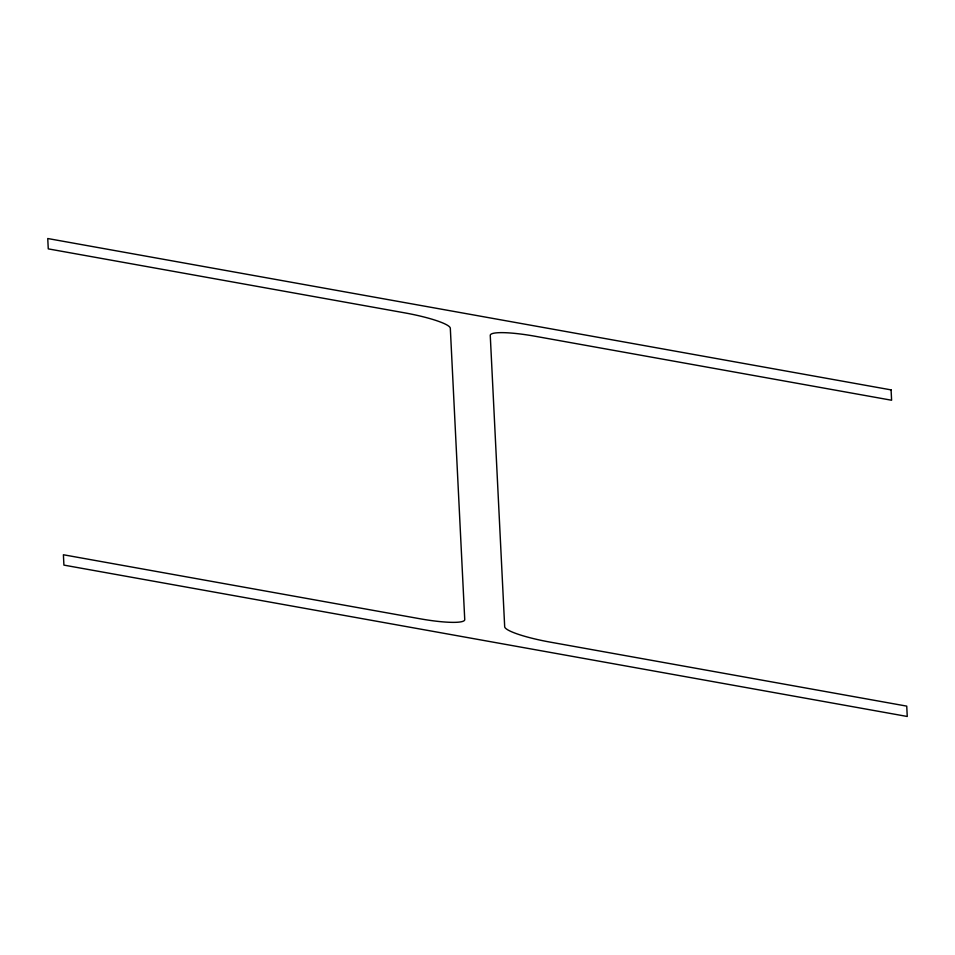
<?xml version="1.0" encoding="UTF-8"?>
<svg xmlns="http://www.w3.org/2000/svg" width="955" height="955" viewBox="0 0 955 955"><rect width="100%" height="100%" fill="white"/><g stroke="black" fill="none" stroke-linecap="round" stroke-linejoin="round"><path stroke-width="1.43" d="M891.087 389.891L47.75 238.523L48.263 248.873L404.729 312.858A45.983 7.115 10.5 0 1 450.318 328.269L464.739 619.556A45.983 7.115 10.5 0 1 419.866 618.745L63.4 554.76L63.913 565.109L907.25 716.477L906.737 706.127L550.271 642.142A45.983 7.115 10.5 0 1 504.682 626.731L490.261 335.444A45.983 7.115 10.5 0 1 535.134 336.256L891.6 400.24L891.087 389.891"/></g></svg>
